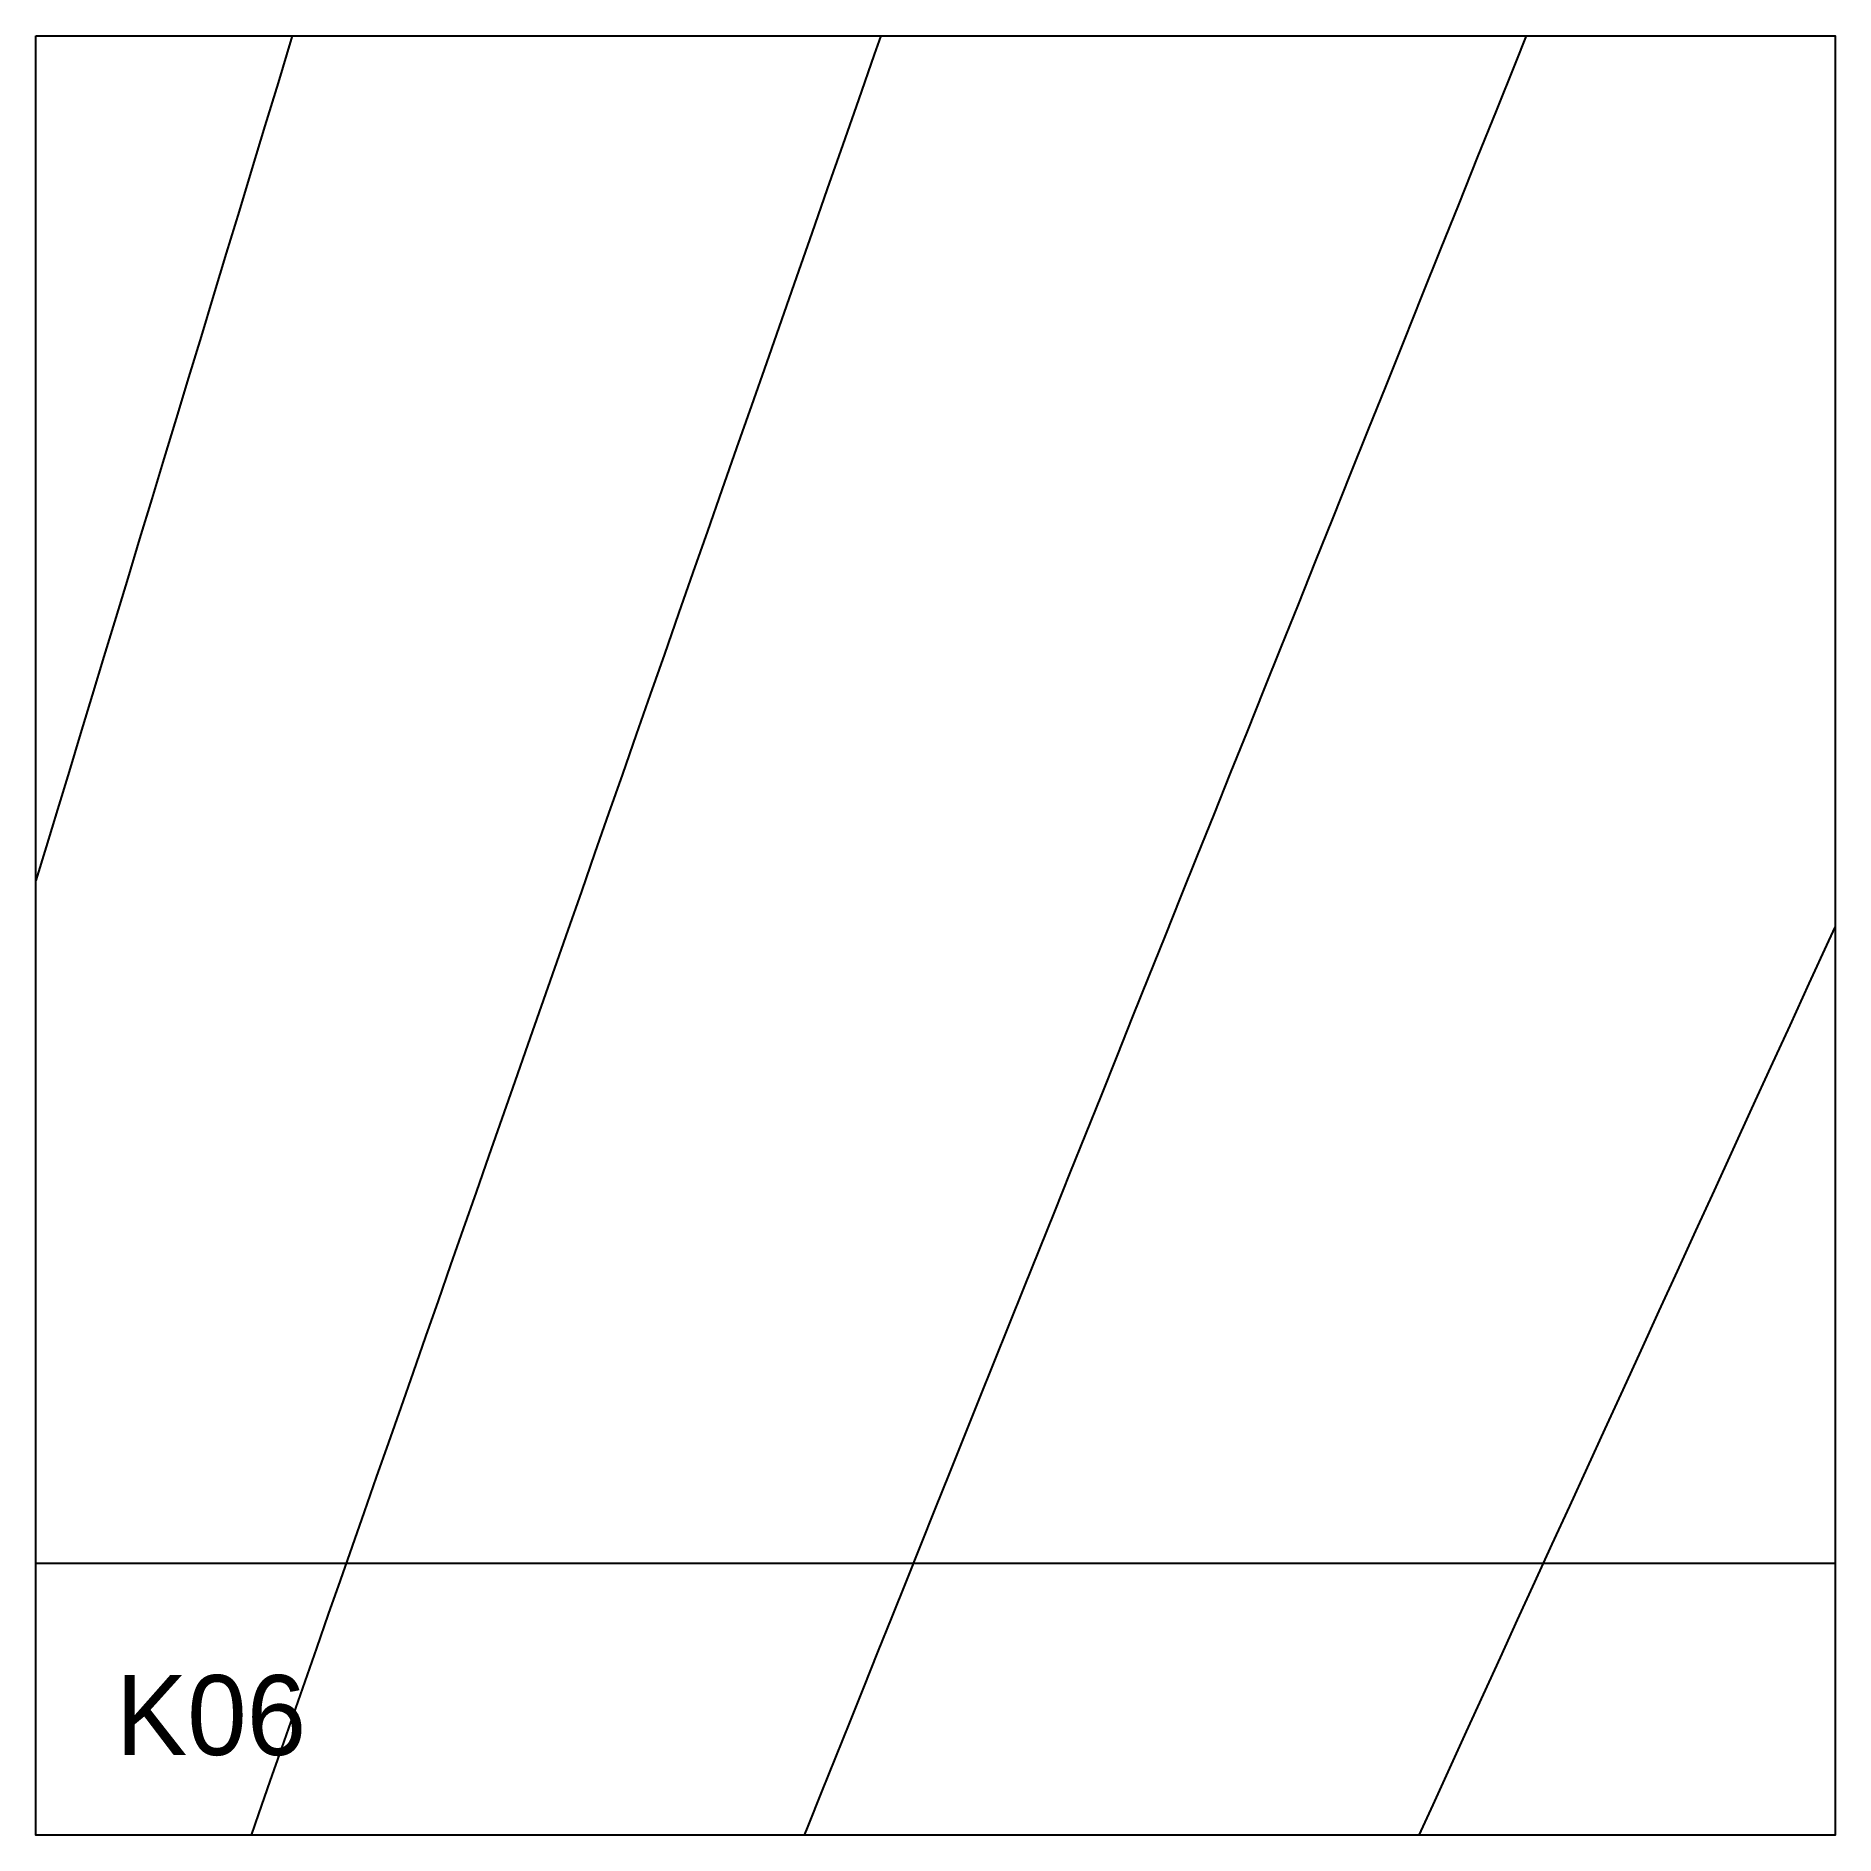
# Model space of a CAD drawing. Header units: millimetres. Extents: x 0 to 900, y 0 to 900.
import ezdxf

# ---------------------------------------------------------------- set-up
doc = ezdxf.new("R2010")
doc.units = ezdxf.units.MM
for name, color, linetype in [('CUT', 1, 'Continuous'), ('DECL', 30, 'Continuous'), ('HOUR', 7, 'Continuous'), ('HOUR15', 9, 'Continuous'), ('HOUR30', 8, 'Continuous'), ('ID', 3, 'Continuous')]:
    doc.layers.add(name, color=color, linetype=linetype)

msp = doc.modelspace()

# ---------------------------------------------------------------- linework, layer by layer
at = {"layer": 'CUT'}
msp.add_lwpolyline([(0, 900), (900, 900), (900, 0), (0, 0), (0, 900)], close=True, dxfattribs=at)
at = {"layer": 'DECL'}
msp.add_lwpolyline([(0, 135.94), (16.07, 135.94), (33.4, 135.94), (50.82, 135.94), (68.35, 135.94), (85.99, 135.94), (103.72, 135.94), (121.57, 135.94), (139.52, 135.94), (157.58, 135.94), (175.76, 135.94), (194.05, 135.94), (212.45, 135.94), (230.97, 135.94), (249.61, 135.94), (268.37, 135.94), (287.25, 135.94), (306.26, 135.94), (325.39, 135.94), (344.65, 135.94), (364.04, 135.94), (383.57, 135.94), (403.22, 135.94), (423.02, 135.94), (442.95, 135.94), (463.03, 135.94), (483.25, 135.94), (503.61, 135.94), (524.13, 135.94), (544.79, 135.94), (565.61, 135.94), (586.58, 135.94), (607.71, 135.94), (629, 135.94), (650.46, 135.94), (672.08, 135.94), (693.87, 135.94), (715.83, 135.94), (737.97, 135.94), (760.28, 135.94), (782.78, 135.94), (805.45, 135.94), (828.32, 135.94), (851.37, 135.94), (874.62, 135.94), (898.06, 135.94), (900, 135.94)], dxfattribs=at)
at = {"layer": 'HOUR'}
msp.add_lwpolyline([(128.18, 900), (127.69, 898.4), (121.09, 876.62), (114.53, 855.03), (108.04, 833.61), (101.59, 812.37), (95.2, 791.31), (88.86, 770.41), (82.57, 749.68), (76.34, 729.12), (70.15, 708.72), (64.01, 688.48), (57.91, 668.4), (51.87, 648.47), (45.87, 628.7), (39.91, 609.07), (34, 589.59), (28.14, 570.25), (22.31, 551.06), (16.53, 532.01), (10.8, 513.09), (5.1, 494.31), (0, 477.51)], dxfattribs=at)
at = {"layer": 'HOUR15'}
for points in [[(422.66, 900), (419.4, 890.69), (411.48, 868.08), (403.64, 845.68), (395.86, 823.46), (388.15, 801.43), (380.5, 779.58), (372.92, 757.92), (365.39, 736.43), (357.93, 715.12), (350.53, 693.98), (343.19, 673.01), (335.91, 652.21), (328.68, 631.57), (321.51, 611.09), (314.4, 590.77), (307.34, 570.6), (300.33, 550.59), (293.38, 530.73), (286.48, 511.01), (279.63, 491.45), (272.83, 472.02), (266.08, 452.74), (259.38, 433.6), (252.72, 414.59), (246.11, 395.72), (239.55, 376.98), (233.04, 358.37), (226.57, 339.89), (220.14, 321.53), (213.76, 303.3), (207.42, 285.19), (201.12, 267.2), (194.87, 249.33), (188.65, 231.58), (182.48, 213.94), (176.34, 196.42), (170.24, 179), (164.19, 161.7), (158.17, 144.5), (152.18, 127.41), (146.24, 110.42), (140.33, 93.54), (134.45, 76.76), (128.61, 60.08), (122.8, 43.49), (117.03, 27.01), (111.29, 10.62), (107.58, 0)], [(900, 454.51), (896.68, 447.27), (886.97, 426.07), (877.33, 405.04), (867.77, 384.17), (858.28, 363.46), (848.87, 342.91), (839.52, 322.51), (830.24, 302.26), (821.04, 282.16), (811.9, 262.21), (802.82, 242.4), (793.81, 222.74), (784.87, 203.21), (775.98, 183.82), (767.16, 164.57), (758.4, 145.45), (749.7, 126.46), (741.06, 107.6), (732.48, 88.87), (723.96, 70.27), (715.49, 51.78), (707.08, 33.42), (698.72, 15.18), (691.76, 0)]]:
    msp.add_lwpolyline(points, dxfattribs=at)
at = {"layer": 'HOUR30'}
msp.add_lwpolyline([(745.46, 900), (739.94, 886.24), (730.45, 862.61), (721.05, 839.18), (711.73, 815.96), (702.5, 792.94), (693.34, 770.12), (684.26, 747.49), (675.26, 725.06), (666.33, 702.81), (657.48, 680.75), (648.7, 658.87), (639.99, 637.17), (631.35, 615.64), (622.78, 594.29), (614.28, 573.11), (605.85, 552.09), (597.48, 531.24), (589.18, 510.55), (580.94, 490.02), (572.77, 469.65), (564.65, 449.43), (556.6, 429.36), (548.61, 409.44), (540.67, 389.67), (532.8, 370.04), (524.98, 350.55), (517.21, 331.2), (509.5, 311.99), (501.85, 292.92), (494.25, 273.98), (486.7, 255.16), (479.2, 236.48), (471.76, 217.93), (464.36, 199.49), (457.01, 181.19), (449.72, 163), (442.47, 144.93), (435.26, 126.98), (428.11, 109.14), (420.99, 91.42), (413.93, 73.81), (406.91, 56.31), (399.93, 38.92), (392.99, 21.64), (386.1, 4.46), (384.31, 0)], dxfattribs=at)

# ---------------------------------------------------------------- texts
at = {"layer": 'ID'}
msp.add_text('K06', height=40, dxfattribs=at).set_placement((40, 40))

doc.saveas('drawing.dxf')
